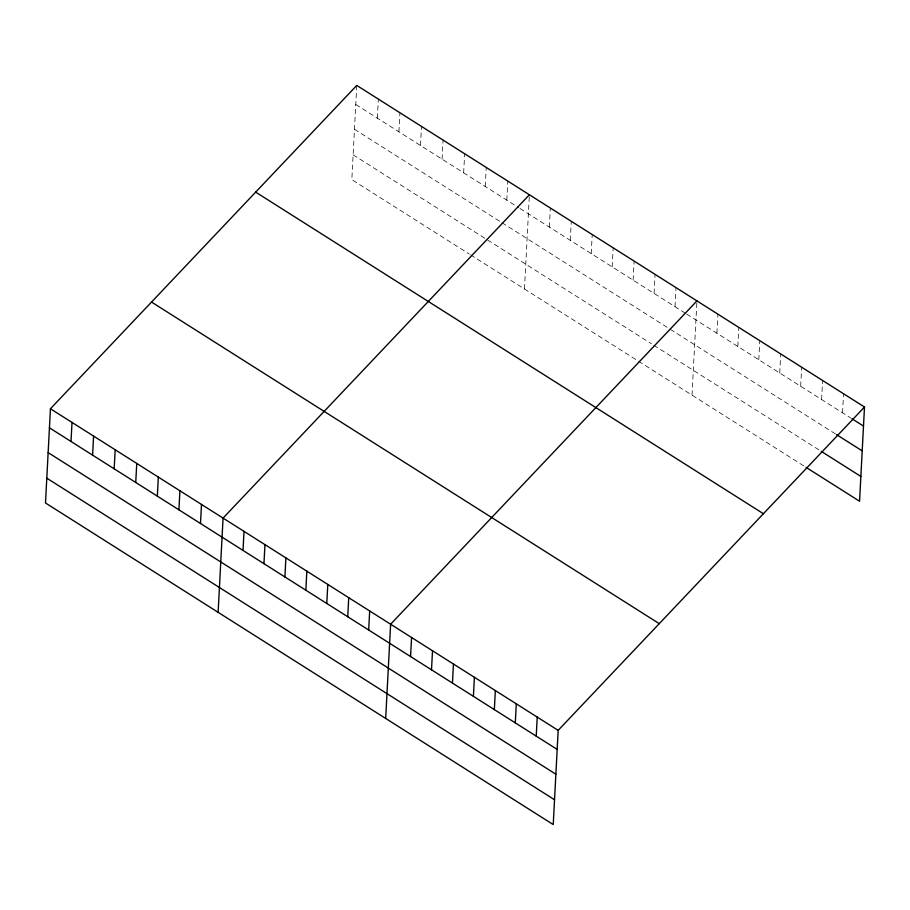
<?xml version="1.0" encoding="UTF-8"?>
<svg xmlns="http://www.w3.org/2000/svg" width="910" height="910" viewBox="0 0 910 910"><rect width="100%" height="100%" fill="white"/><g stroke="black" fill="none" stroke-linecap="round" stroke-linejoin="round"><path stroke-width="0.68" stroke-dasharray="4.55 3.41" d="M356.765 85.426L351.829 179.645L469.31 254.061M377.343 118.152L378.344 99.099M398.921 131.813L399.922 112.76M420.5 145.486L421.501 126.433M442.078 159.148L443.079 140.106M463.656 172.82L464.657 153.767M485.235 186.482L486.236 167.44M506.813 200.155L507.814 181.101M524.456 288.993L529.392 194.774M549.333 227.09L550.334 208.037M570.286 240.354L571.275 221.301M591.227 253.617L592.228 234.564M612.168 266.88L613.169 247.838M633.11 280.155L634.111 261.102M654.062 293.418L655.052 274.365M675.004 306.681L676.005 287.628M692.01 395.111L696.946 300.903M716.887 333.219L717.888 314.166M737.839 346.483L738.829 327.429M758.781 359.746L759.782 340.693M779.722 373.009L780.723 353.956M800.663 386.284L801.664 367.23M821.616 399.547L822.606 380.494M842.558 412.81L843.559 393.757M355.764 104.479L518.802 207.753M519.997 208.504L685.48 313.313M686.64 314.052L850.702 417.963M354.468 129.288L500.716 221.926M501.922 222.677L669.055 328.544M670.215 329.272L835.437 433.933M353.125 154.837L651.423 343.775M653.744 345.254L818.977 449.904M470.504 254.823L637.318 360.474M638.479 361.213L804.872 466.602"/><path stroke-width="1.36" d="M50.437 408.761L45.5 502.98L553.235 824.574L558.171 730.355L864.5 407.02L356.765 85.426L50.437 408.761L558.171 730.355M71.014 441.475L72.015 422.422M92.593 455.148L93.593 436.095M114.171 468.809L115.172 449.756M135.749 482.482L136.75 463.429M157.339 496.143L158.329 477.102M178.917 509.816L179.907 490.763M200.496 523.489L201.485 504.436M218.127 612.316L223.064 518.097L529.392 194.774M243.015 550.413L244.017 531.372M263.957 563.688L264.958 544.635M284.898 576.951L285.899 557.898M305.851 590.215L306.841 571.161M326.792 603.478L327.793 584.425M347.734 616.741L348.735 597.699M368.675 630.016L369.676 610.963M385.681 718.445L390.617 624.226L696.946 300.903M410.569 656.542L411.57 637.489M431.511 669.806L432.512 650.764M452.452 683.08L453.453 664.027M473.405 696.343L474.394 677.29M494.346 709.607L495.347 690.553M515.288 722.87L516.288 703.817M536.229 736.133L537.23 717.091M864.5 407.02L859.563 501.239L806.033 467.342M851.862 418.702L863.499 426.073M836.608 434.661L862.202 450.882M821.298 451.383L860.86 476.442M255.676 192.124L763.41 513.718M151.526 302.063L659.261 623.657M49.436 427.814L557.182 749.408M48.139 452.611L555.874 774.205M46.797 478.171L554.543 799.765"/></g></svg>
